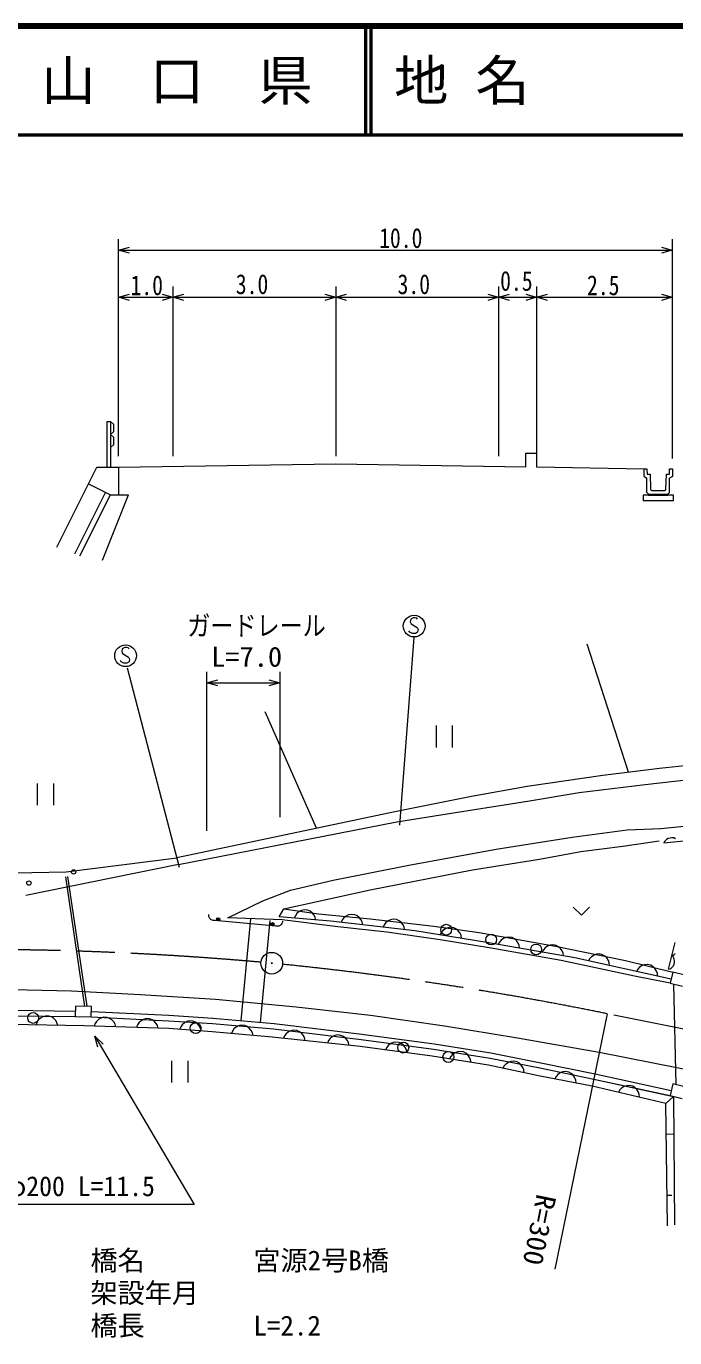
# Model space of a CAD drawing. Units: millimetres, scale not verified, with parts at other scales. Extents: x 40000 to 680000, y 20000 to 380000.
# Drawn here: x 336494 to 396233, y 259208 to 380000 of the extents above; entities that cross this region are included whole.
import ezdxf
from ezdxf.enums import TextEntityAlignment as Align

# ---------------------------------------------------------------- set-up
doc = ezdxf.new("R2010")
doc.units = ezdxf.units.MM
doc.header["$LTSCALE"] = 1000
doc.linetypes.add('CHAIN', pattern=[18.5, 12, -1.5, 3.5, -1.5])
for name, color, linetype, lineweight in [('M-BGD', 7, 'Continuous', 13), ('M-BGD-EXST', 7, 'Continuous', 13), ('M-BMK', 2, 'CHAIN', 13), ('M-BMK-SRVR', 3, 'Continuous', 13), ('M-STR-HTXT', 7, 'Continuous', 13), ('M-STR-STR1', 1, 'Continuous', 13), ('M-STR-STRC', 7, 'Continuous', 13), ('M-TTL', 2, 'Continuous', 140), ('M-TTL-LINE', 7, 'Continuous', 50)]:
    doc.layers.add(name, color=color, linetype=linetype, lineweight=lineweight)
doc.layers.add('M-TTL-TXT', color=7, linetype='Continuous')
doc.styles.add('ＭＳ ゴシック', font='')
doc.styles.get('ＭＳ ゴシック').set_extended_font_data('MS Gothic')

msp = doc.modelspace()

# ---------------------------------------------------------------- linework, layer by layer
at = {"layer": 'M-BGD'}
for p, q in [((343950, 339391), (343950, 343599)), ((343950, 343599), (344250, 343599)), ((344250, 343599), (344538, 343359)), ((344250, 343599), (344250, 339442)), ((344538, 343359), (344538, 342639)), ((344538, 342639), (344250, 342399)), ((344250, 342399), (344538, 342159)), ((344538, 342159), (344538, 341439)), ((344538, 341439), (344250, 341199)), ((382504, 339428), (382504, 340678)), ((382504, 340678), (383504, 340678)), ((383504, 340678), (383504, 339428)), ((345004, 339391), (365004, 339691)), ((365004, 339691), (382504, 339428)), ((383504, 339428), (393409, 339229)), ((339326, 332035), (343004, 339391)), ((343004, 339391), (343445, 339391)), ((343445, 339391), (344762, 339391)), ((344762, 339391), (345004, 339391)), ((345004, 339391), (345004, 336848)), ((393409, 339229), (393659, 339229)), ((393409, 338529), (393409, 339229)), ((393409, 338529), (393659, 338385)), ((393659, 339229), (393684, 338754)), ((393659, 337054), (393659, 338385)), ((393684, 338754), (393959, 338754)), ((393959, 338754), (394005, 337354)), ((395412, 337354), (395459, 338754)), ((395459, 338754), (395734, 338754)), ((395734, 338754), (395759, 339229)), ((395759, 339229), (396009, 339229)), ((396009, 338529), (395759, 338385)), ((395759, 337054), (395759, 338385)), ((396009, 339229), (396009, 338529)), ((340977, 331423), (343802, 337072)), ((342236, 337855), (344249, 336848)), ((393659, 337054), (393809, 336904)), ((394109, 337254), (395309, 337254)), ((395609, 336904), (395759, 337054)), ((341433, 331216), (344249, 336848)), ((342346, 333042), (344048, 336447)), ((343521, 330835), (345926, 336848)), ((344249, 336848), (345926, 336848)), ((393809, 336804), (393309, 336804)), ((393309, 336804), (393309, 336304)), ((396109, 336304), (393309, 336304)), ((393809, 336904), (395609, 336904)), ((393809, 336904), (393809, 336804)), ((393809, 336804), (395609, 336804)), ((395609, 336804), (395609, 336904)), ((396109, 336804), (395609, 336804)), ((396109, 336304), (396109, 336804)), ((391974, 311292), (388159, 323078)), ((363237, 306129), (358515, 316871)), ((374241, 315584), (374241, 313584)), ((375761, 313584), (375761, 315584)), ((400418, 312244), (394813, 311642)), ((389621, 311002), (382624, 309987)), ((394813, 311642), (389621, 311002)), ((393497, 310175), (399291, 310814)), ((337503, 310257), (337503, 308257)), ((339023, 308257), (339023, 310257)), ((382624, 309987), (377508, 309046)), ((382851, 308670), (387441, 309422)), ((387441, 309422), (393497, 310175)), ((377508, 309046), (370435, 307654)), ((376042, 307579), (382851, 308670)), ((370435, 307654), (350372, 303403)), ((370625, 306714), (376042, 307579)), ((350522, 302801), (370625, 306714)), ((386792, 305320), (391841, 305996)), ((391841, 305996), (394937, 306107)), ((394937, 306107), (399112, 306544)), ((379795, 304207), (386792, 305320)), ((387587, 304008), (391444, 304485)), ((391444, 304485), (394784, 304962)), ((403485, 305590), (395216, 304755)), ((395297, 304904), (395227, 304756)), ((395372, 304996), (395297, 304904)), ((395475, 305091), (395372, 304996)), ((395634, 305191), (395475, 305091)), ((395798, 305236), (395634, 305191)), ((395965, 305253), (395798, 305236)), ((396135, 305242), (395965, 305253)), ((396311, 305175), (396135, 305242)), ((340177, 302124), (350372, 303403)), ((350372, 303403), (350522, 302801)), ((371724, 302736), (379795, 304207)), ((377608, 302299), (383771, 303292)), ((383771, 303292), (387587, 304008)), ((331458, 301964), (340177, 302124)), ((350522, 302801), (336452, 299942)), ((364766, 301344), (371724, 302736)), ((368185, 300470), (377608, 302299)), ((340110, 301649), (341873, 289721)), ((340307, 301678), (342071, 289750)), ((360830, 300430), (364766, 301344)), ((358286, 299436), (360830, 300430)), ((360234, 298720), (368185, 300470)), ((355065, 297885), (358286, 299436)), ((359796, 297965), (360234, 298720)), ((360234, 298720), (363414, 298243)), ((361637, 298454), (361421, 298271)), ((361846, 298557), (361637, 298454)), ((362092, 298616), (361846, 298557)), ((362411, 298590), (362092, 298616)), ((362644, 298490), (362411, 298590)), ((362833, 298354), (362644, 298490)), ((386887, 298858), (387637, 298138)), ((387637, 298138), (388387, 298858)), ((353310, 298120), (353315, 298179)), ((353321, 298018), (353310, 298120)), ((353370, 297893), (353321, 298018)), ((353422, 297808), (353370, 297893)), ((353496, 297741), (353422, 297808)), ((353610, 297671), (353496, 297741)), ((353708, 297642), (353610, 297671)), ((353868, 297627), (353708, 297642)), ((354166, 297600), (353868, 297627)), ((359165, 297145), (354166, 297600)), ((360075, 297687), (355065, 297885)), ((359871, 297182), (359766, 297131)), ((364567, 297567), (359796, 297965)), ((359980, 297272), (359871, 297182)), ((360049, 297366), (359980, 297272)), ((360099, 297482), (360049, 297366)), ((365204, 297050), (360075, 297687)), ((360107, 297562), (360099, 297482)), ((361285, 298082), (361185, 297849)), ((361421, 298271), (361285, 298082)), ((363016, 298138), (362833, 298354)), ((363119, 297929), (363016, 298138)), ((363178, 297683), (363119, 297929)), ((363414, 298243), (368185, 297806)), ((372280, 296693), (364567, 297567)), ((365609, 297691), (365502, 297461)), ((365750, 297876), (365609, 297691)), ((365972, 298052), (365750, 297876)), ((366184, 298149), (365972, 298052)), ((366431, 298201), (366184, 298149)), ((366749, 298165), (366431, 298201)), ((366979, 298059), (366749, 298165)), ((367164, 297917), (366979, 298059)), ((367340, 297696), (367164, 297917)), ((367437, 297483), (367340, 297696)), ((367489, 297236), (367437, 297483)), ((368185, 297806), (374030, 297130)), ((369465, 297253), (369359, 297024)), ((369607, 297439), (369465, 297253)), ((369828, 297615), (369607, 297439)), ((370040, 297712), (369828, 297615)), ((370288, 297764), (370040, 297712)), ((370606, 297728), (370288, 297764)), ((370835, 297621), (370606, 297728)), ((371021, 297480), (370835, 297621)), ((371197, 297258), (371021, 297480)), ((371293, 297046), (371197, 297258)), ((359464, 297118), (359165, 297145)), ((359623, 297104), (359464, 297118)), ((359766, 297131), (359623, 297104)), ((369696, 296573), (365204, 297050)), ((374626, 295858), (369696, 296573)), ((371346, 296799), (371293, 297046)), ((378920, 295619), (372281, 296693)), ((374030, 297130), (378204, 296534)), ((374730, 296540), (374613, 296315)), ((374881, 296718), (374730, 296540)), ((375110, 296883), (374881, 296718)), ((375327, 296970), (375110, 296883)), ((375576, 297011), (375327, 296970)), ((375892, 296960), (375576, 297011)), ((376116, 296842), (375892, 296960)), ((376295, 296692), (376116, 296842)), ((376460, 296463), (376295, 296692)), ((376547, 296246), (376460, 296463)), ((376587, 295996), (376547, 296246)), ((378204, 296534), (385242, 295261)), ((380468, 295996), (380236, 295834)), ((380686, 296079), (380468, 295996)), ((380936, 296116), (380686, 296079)), ((381251, 296061), (380936, 296116)), ((381474, 295940), (381251, 296061)), ((381650, 295787), (381474, 295940)), ((379318, 295102), (374626, 295858)), ((387031, 294188), (378920, 295619)), ((385758, 293949), (379318, 295102)), ((380083, 295658), (379963, 295435)), ((380236, 295834), (380083, 295658)), ((381812, 295556), (381650, 295787)), ((381895, 295338), (381812, 295556)), ((381933, 295088), (381895, 295338)), ((384139, 294942), (384018, 294719)), ((384292, 295118), (384139, 294942)), ((384523, 295280), (384292, 295118)), ((384741, 295364), (384523, 295280)), ((384992, 295401), (384741, 295364)), ((385307, 295345), (384992, 295401)), ((385242, 295261), (391682, 293949)), ((385529, 295225), (385307, 295345)), ((385705, 295072), (385529, 295225)), ((385867, 294840), (385705, 295072)), ((385951, 294622), (385867, 294840)), ((395658, 293154), (396255, 295619)), ((392517, 292518), (385758, 293949)), ((385988, 294372), (385951, 294622)), ((395897, 292238), (387031, 294188)), ((388400, 294132), (388271, 293915)), ((388560, 294302), (388400, 294132)), ((388799, 294454), (388560, 294302)), ((389020, 294529), (388799, 294454)), ((389271, 294555), (389020, 294529)), ((389584, 294487), (389271, 294555)), ((389801, 294357), (389584, 294487)), ((389971, 294197), (389801, 294357)), ((390123, 293958), (389971, 294197)), ((390197, 293737), (390123, 293958)), ((390224, 293486), (390197, 293737)), ((391682, 293949), (396051, 292876)), ((393453, 293554), (393232, 293480)), ((393704, 293581), (393453, 293554)), ((394017, 293512), (393704, 293581)), ((395964, 294418), (396098, 294459)), ((396072, 294311), (395964, 294418)), ((396129, 294217), (396072, 294311)), ((396098, 294459), (396184, 294513)), ((396110, 293473), (396172, 293618)), ((396181, 294098), (396129, 294217)), ((396172, 293618), (396209, 293770)), ((396220, 293928), (396181, 294098)), ((396184, 294513), (396277, 294589)), ((396209, 293770), (396220, 293928)), ((395804, 291855), (392517, 292518)), ((392833, 293158), (392704, 292941)), ((392993, 293327), (392833, 293158)), ((393232, 293480), (392993, 293327)), ((394234, 293382), (394017, 293512)), ((394404, 293222), (394234, 293382)), ((394556, 292984), (394404, 293222)), ((394630, 292763), (394556, 292984)), ((394657, 292511), (394630, 292763)), ((395658, 293154), (395803, 293199)), ((395803, 293199), (395897, 293257)), ((396051, 292876), (395804, 291855)), ((395897, 293257), (395997, 293340)), ((396051, 292876), (395897, 292238)), ((395997, 293340), (396110, 293473)), ((397204, 292598), (396051, 292876)), ((395804, 291855), (396957, 291577)), ((396103, 291783), (396344, 282514)), ((335132, 288869), (341014, 288785)), ((335132, 288869), (341014, 288785)), ((335139, 289369), (341021, 289285)), ((338013, 288767), (337811, 288650)), ((338255, 288843), (338013, 288767)), ((338575, 288837), (338255, 288843)), ((338813, 288753), (338575, 288837)), ((339011, 288630), (338813, 288753)), ((341035, 289740), (341014, 288785)), ((341014, 288785), (342486, 288753)), ((341014, 288785), (342486, 288753)), ((342507, 289707), (341035, 289740)), ((342486, 288753), (342507, 289707)), ((342486, 288753), (349598, 288410)), ((342486, 288753), (349598, 288410)), ((342510, 289252), (349629, 288909)), ((343622, 288725), (343379, 288653)), ((343942, 288714), (343622, 288725)), ((344179, 288627), (343942, 288714)), ((349629, 288909), (353694, 288657)), ((341801, 287944), (335001, 288056)), ((337485, 288255), (337401, 288017)), ((337608, 288453), (337485, 288255)), ((337811, 288650), (337608, 288453)), ((339208, 288427), (339011, 288630)), ((339324, 288225), (339208, 288427)), ((339400, 287983), (339324, 288225)), ((349616, 287690), (341801, 287944)), ((342843, 288150), (342755, 287913)), ((342969, 288346), (342843, 288150)), ((343176, 288539), (342969, 288346)), ((343379, 288653), (343176, 288539)), ((344375, 288500), (344179, 288627)), ((344568, 288294), (344375, 288500)), ((344682, 288090), (344568, 288294)), ((344754, 287848), (344682, 288090)), ((346751, 288023), (346663, 287786)), ((346877, 288219), (346751, 288023)), ((347084, 288412), (346877, 288219)), ((347287, 288526), (347084, 288412)), ((347530, 288598), (347287, 288526)), ((347850, 288587), (347530, 288598)), ((348087, 288500), (347850, 288587)), ((348283, 288373), (348087, 288500)), ((348476, 288167), (348283, 288373)), ((348590, 287963), (348476, 288167)), ((348662, 287721), (348590, 287963)), ((349598, 288410), (353656, 288158)), ((349598, 288410), (353656, 288158)), ((353623, 287379), (349616, 287690)), ((350721, 287845), (350623, 287612)), ((350856, 288035), (350721, 287845)), ((351071, 288219), (350856, 288035)), ((351280, 288323), (351071, 288219)), ((351525, 288384), (351280, 288323)), ((351844, 288360), (351525, 288384)), ((352077, 288261), (351844, 288360)), ((352267, 288126), (352077, 288261)), ((352451, 287911), (352267, 288126)), ((352556, 287703), (352451, 287911)), ((352617, 287457), (352556, 287703)), ((353656, 288158), (359282, 287654)), ((353656, 288158), (359282, 287654)), ((353694, 288657), (359334, 288152)), ((355629, 287647), (355492, 287458)), ((355846, 287829), (355629, 287647)), ((356055, 287931), (355846, 287829)), ((356301, 287990), (356055, 287931)), ((356620, 287962), (356301, 287990)), ((356852, 287862), (356620, 287962)), ((357041, 287725), (356852, 287862)), ((357223, 287509), (357041, 287725)), ((357326, 287299), (357223, 287509)), ((359282, 287654), (367351, 286685)), ((359282, 287654), (367351, 286685)), ((359334, 288152), (367417, 287180)), ((361113, 287533), (360865, 287479)), ((361431, 287499), (361113, 287533)), ((361661, 287394), (361431, 287499)), ((359153, 286900), (353623, 287379)), ((355492, 287458), (355392, 287226)), ((357385, 287053), (357326, 287299)), ((367266, 286025), (359153, 286900)), ((360293, 287018), (360187, 286788)), ((360433, 287204), (360293, 287018)), ((360654, 287382), (360433, 287204)), ((360865, 287479), (360654, 287382)), ((361847, 287253), (361661, 287394)), ((362024, 287033), (361847, 287253)), ((362122, 286821), (362024, 287033)), ((362176, 286574), (362122, 286821)), ((364349, 286581), (364244, 286351)), ((364490, 286767), (364349, 286581)), ((364710, 286944), (364490, 286767)), ((364922, 287042), (364710, 286944)), ((365169, 287096), (364922, 287042)), ((365487, 287062), (365169, 287096)), ((365717, 286956), (365487, 287062)), ((365903, 286816), (365717, 286956)), ((366081, 286595), (365903, 286816)), ((366178, 286384), (366081, 286595)), ((366232, 286136), (366178, 286384)), ((367351, 286685), (374012, 285789)), ((367351, 286685), (374012, 285789)), ((367417, 287180), (374085, 286284)), ((370070, 286301), (369846, 286128)), ((370284, 286393), (370070, 286301)), ((370533, 286441), (370284, 286393)), ((370850, 286399), (370533, 286441)), ((371077, 286289), (370850, 286399)), ((371260, 286144), (371077, 286289)), ((374085, 286284), (379305, 285442)), ((373897, 285150), (367266, 286025)), ((369701, 285946), (369590, 285718)), ((369846, 286128), (369701, 285946)), ((371432, 285919), (371260, 286144)), ((371525, 285705), (371432, 285919)), ((371573, 285457), (371525, 285705)), ((379060, 284304), (373897, 285150)), ((374012, 285789), (379218, 284949)), ((374012, 285789), (379218, 284949)), ((375610, 285113), (375492, 284889)), ((375760, 285291), (375610, 285113)), ((375990, 285456), (375760, 285291)), ((376207, 285542), (375990, 285456)), ((376457, 285582), (376207, 285542)), ((376772, 285530), (376457, 285582)), ((376996, 285412), (376772, 285530)), ((377174, 285261), (376996, 285412)), ((377339, 285032), (377174, 285261)), ((379305, 285442), (383910, 284543)), ((349883, 284715), (349883, 282715)), ((351403, 282715), (351403, 284715)), ((377425, 284815), (377339, 285032)), ((377465, 284565), (377425, 284815)), ((383688, 283344), (379060, 284304)), ((379218, 284949), (383808, 284054)), ((379218, 284949), (383808, 284054)), ((380522, 284246), (380395, 284027)), ((380680, 284417), (380522, 284246)), ((380916, 284573), (380680, 284417)), ((381137, 284649), (380916, 284573)), ((381388, 284679), (381137, 284649)), ((381701, 284614), (381388, 284679)), ((381920, 284487), (381701, 284614)), ((382092, 284329), (381920, 284487)), ((382247, 284093), (382092, 284329)), ((382324, 283872), (382247, 284093)), ((382353, 283621), (382324, 283872)), ((383808, 284054), (388790, 283018)), ((383808, 284054), (388790, 283018)), ((383910, 284543), (388895, 283507)), ((388626, 282385), (383688, 283344)), ((385299, 283276), (385175, 283055)), ((385455, 283449), (385299, 283276)), ((385690, 283607), (385455, 283449)), ((385909, 283687), (385690, 283607)), ((386160, 283720), (385909, 283687)), ((386474, 283659), (386160, 283720)), ((386694, 283535), (386474, 283659)), ((386868, 283379), (386694, 283535)), ((387026, 283144), (386868, 283379)), ((387106, 282925), (387026, 283144)), ((387138, 282674), (387106, 282925)), ((388790, 283018), (395798, 281507)), ((388790, 283018), (396115, 281435)), ((388895, 283507), (395903, 281996)), ((395397, 280787), (388626, 282385)), ((391171, 282031), (391038, 281816)), ((391334, 282198), (391171, 282031)), ((391574, 282347), (391334, 282198)), ((391797, 282418), (391574, 282347)), ((392049, 282440), (391797, 282418)), ((392360, 282367), (392049, 282440)), ((392575, 282234), (392360, 282367)), ((392742, 282071), (392575, 282234)), ((392891, 281831), (392742, 282071)), ((392962, 281608), (392891, 281831)), ((392985, 281356), (392962, 281608)), ((396040, 282582), (395798, 281507)), ((395798, 281507), (396917, 281255)), ((397159, 282331), (396040, 282582)), ((396115, 281435), (395397, 280787)), ((395567, 269529), (395397, 280787)), ((396115, 281435), (396216, 269614)), ((395440, 277973), (396192, 277984)), ((395524, 272344), (395957, 272350))]:
    msp.add_line(p, q, dxfattribs=at)
for centre, radius in [((340853, 302117), 200), ((336737, 301088), 200), ((354180, 297749), 150), ((354180, 297749), 90), ((354180, 297749), 30), ((359179, 297295), 150), ((359179, 297295), 90), ((359179, 297295), 30), ((375178, 296794), 500), ((379322, 295883), 500), ((383466, 294972), 500), ((337129, 288664), 500), ((352100, 287727), 500), ((371225, 285928), 500), ((375379, 285067), 500)]:
    msp.add_circle(centre, radius, dxfattribs=at)
for centre, start, end in [((394105, 337354), 180, 271.90915), ((395312, 337354), 268.09085, 0)]:
    msp.add_arc(centre, 100, start, end, dxfattribs=at)
at = {"layer": 'M-BGD-EXST'}
for p, q in [((371910, 325392), (371870, 325152)), ((371870, 325152), (371950, 324952)), ((372150, 325512), (371910, 325392)), ((371950, 324952), (372510, 324632)), ((372310, 325512), (372150, 325512)), ((372470, 325472), (372310, 325512)), ((372550, 325392), (372470, 325472)), ((371830, 324192), (371750, 324312)), ((372070, 324072), (371830, 324192)), ((372350, 324072), (372070, 324072)), ((372550, 324192), (372350, 324072)), ((372510, 324632), (372590, 324432)), ((372590, 324432), (372550, 324192)), ((345326, 322666), (345286, 322426)), ((345566, 322786), (345326, 322666)), ((345726, 322786), (345566, 322786)), ((345886, 322746), (345726, 322786)), ((345966, 322666), (345886, 322746)), ((372183, 323693), (370888, 306423)), ((345246, 321466), (345166, 321586)), ((345486, 321346), (345246, 321466)), ((345286, 322426), (345366, 322226)), ((345366, 322226), (345926, 321906)), ((345766, 321346), (345486, 321346)), ((345966, 321466), (345766, 321346)), ((345926, 321906), (346006, 321706)), ((346006, 321706), (345966, 321466)), ((345785, 320917), (350596, 302537))]:
    msp.add_line(p, q, dxfattribs=at)
for centre in [(372230, 324752), (345646, 322026)]:
    msp.add_circle(centre, 1000, dxfattribs=at)
at = {"layer": 'M-BMK'}
msp.add_line((456775, 275580), (390013, 289047), dxfattribs=at)
for centre, start, end in [((331599, -5031), 84.9293, 93.06467), ((329916, -4871), 78.44402, 84.22448)]:
    msp.add_arc(centre, 300000, start, end, dxfattribs=at)
at = {"layer": 'M-BMK-SRVR'}
for radius in [1000, 40]:
    msp.add_circle((359110, 293705), radius, dxfattribs=at)
at = {"layer": 'M-STR-HTXT'}
for p, q in [((345004, 340391), (345004, 360382)), ((396004, 360382), (396004, 340178)), ((345004, 359382), (346004, 359662)), ((346004, 359102), (345004, 359382)), ((345004, 359382), (396004, 359382)), ((395004, 359662), (396004, 359382)), ((396004, 359382), (395004, 359102)), ((345004, 355032), (346004, 355312)), ((349004, 355312), (350004, 355032)), ((350004, 356032), (350004, 340391)), ((350004, 355032), (351004, 355312)), ((364004, 355312), (365004, 355032)), ((365004, 356032), (365004, 340391)), ((365004, 355032), (366004, 355312)), ((379004, 355312), (380004, 355032)), ((380004, 356032), (380004, 340391)), ((380004, 355032), (381004, 355312)), ((382504, 355312), (383504, 355032)), ((383504, 356032), (383504, 340428)), ((383504, 355032), (384504, 355312)), ((395004, 355312), (396004, 355032)), ((396004, 356032), (396004, 340178)), ((346004, 354752), (345004, 355032)), ((345004, 355032), (350004, 355032)), ((350004, 355032), (349004, 354752)), ((351004, 354752), (350004, 355032)), ((350004, 355032), (365004, 355032)), ((365004, 355032), (364004, 354752)), ((366004, 354752), (365004, 355032)), ((365004, 355032), (380004, 355032)), ((380004, 355032), (379004, 354752)), ((381004, 354752), (380004, 355032)), ((380004, 355032), (383504, 355032)), ((383504, 355032), (382504, 354752)), ((384504, 354752), (383504, 355032)), ((383504, 355032), (396004, 355032)), ((396004, 355032), (395004, 354752)), ((353144, 305893), (353144, 320526)), ((359847, 320526), (359847, 307143)), ((353144, 319526), (354144, 319806)), ((354144, 319246), (353144, 319526)), ((353144, 319526), (359847, 319526)), ((358847, 319806), (359847, 319526)), ((359847, 319526), (358847, 319246)), ((390013, 289047), (385173, 265536)), ((343092, 285969), (342825, 286973)), ((342825, 286973), (343575, 286254)), ((342825, 286973), (351969, 271473)), ((351969, 271473), (321862, 271473))]:
    msp.add_line(p, q, dxfattribs=at)
at = {"layer": 'M-STR-STR1'}
for p, q in [((357140, 297803), (356250, 288428)), ((358932, 297633), (358042, 288258))]:
    msp.add_line(p, q, dxfattribs=at)
at = {"layer": 'M-STR-STRC'}
for p, q in [((330798, 291396), (340652, 291170)), ((340652, 291170), (347031, 290832)), ((347031, 290832), (353918, 290380)), ((353918, 290380), (361370, 289702)), ((361370, 289702), (368201, 288912)), ((368201, 288912), (375031, 287952)), ((375031, 287952), (381749, 286823)), ((381749, 286823), (389257, 285525)), ((389257, 285525), (459983, 271525))]:
    msp.add_line(p, q, dxfattribs=at)
at = {"layer": 'M-TTL'}
msp.add_line((680000, 380000), (40000, 380000), dxfattribs=at)
at = {"layer": 'M-TTL-LINE'}
for p, q in [((367750, 380000), (367750, 370000)), ((368250, 380000), (368250, 370000)), ((40000, 370000), (680000, 370000))]:
    msp.add_line(p, q, dxfattribs=at)

# ---------------------------------------------------------------- texts
at = {"layer": 'M-STR-HTXT', "style": 'ＭＳ ゴシック'}
for s, width, p in [('10.0', 0.8, (368998, 359030)), ('1.0', 0.8, (346098, 354680)), ('3.0', 0.8, (355798, 354780)), ('3.0', 0.8, (370698, 354780)), ('0.5', 0.8, (380148, 355080)), ('2.5', 0.8, (388148, 354680)), ('ガードレール', 0.85, (351334, 323323)), (' L=7.0', 1.05, (352212, 320462)), ('ヒューム管φ200 L=11.5', 0.95, (322822, 271703))]:
    msp.add_text(s, height=1833, dxfattribs=dict(at, width=width)).set_placement(p, align=Align.BOTTOM_LEFT)
at = {"layer": 'M-STR-HTXT', "style": 'ＭＳ ゴシック', "width": 1.05}
msp.add_text('R=300', height=1833, rotation=258.5, dxfattribs=at).set_placement((382994, 272641), align=Align.BOTTOM_LEFT)
at = {"layer": 'M-STR-HTXT', "style": 'ＭＳ ゴシック'}
for s, p in [('橋名\u3000\u3000\u3000\u3000宮源2号B橋', (342410, 264866)), ('架設年月\u3000\u3000', (342410, 261866)), ('橋長\u3000\u3000\u3000\u3000L=2.2', (342410, 258866))]:
    msp.add_text(s, height=1833, dxfattribs=at).set_placement(p, align=Align.BOTTOM_LEFT)
at = {"layer": 'M-TTL-TXT', "style": 'ＭＳ ゴシック'}
msp.add_text('山\u3000口\u3000県', height=3666, dxfattribs=at).set_placement((350375, 375000), align=Align.MIDDLE_CENTER)
msp.add_text('地 名', height=3666, dxfattribs=at).set_placement((370380, 375000), align=Align.MIDDLE_LEFT)

doc.saveas('drawing.dxf')
